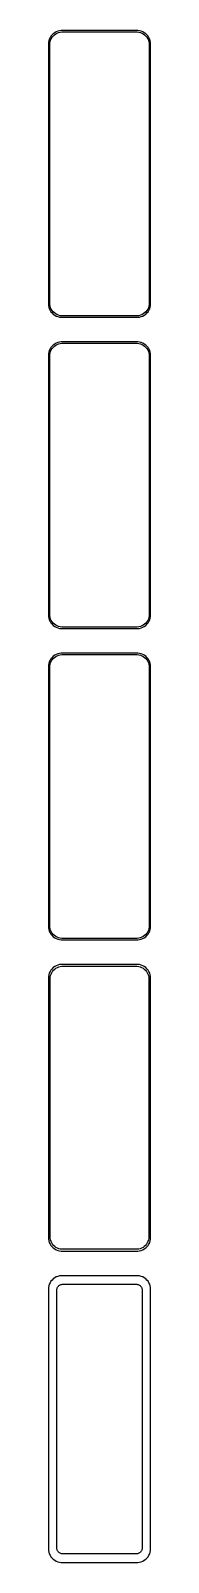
# Model space of a CAD drawing. Header units: metres. Extents: x -19 to 19, y 518 to 1078.
import ezdxf

# ---------------------------------------------------------------- set-up
doc = ezdxf.new("R2010")
doc.units = ezdxf.units.M

msp = doc.modelspace()

# ---------------------------------------------------------------- linework, layer by layer
for p, q in [((-16.9371, 1077.35), (-17.3948, 1076.92)), ((-16.4291, 1077.72), (-16.9371, 1077.35)), ((-16.5278, 1076.91), (-16.0452, 1077.26)), ((-15.8789, 1078.02), (-16.4291, 1077.72)), ((-16.0452, 1077.26), (-15.5224, 1077.55)), ((-15.2951, 1078.26), (-15.8789, 1078.02)), ((-15.5224, 1077.55), (-14.9678, 1077.77)), ((-14.6869, 1078.41), (-15.2951, 1078.26)), ((-14.9678, 1077.77), (-14.3901, 1077.92)), ((-14.0639, 1078.49), (-14.6869, 1078.41)), ((-14.3901, 1077.92), (-13.7982, 1077.99)), ((14.0639, 1078.49), (-14.0639, 1078.49)), ((-13.7982, 1077.99), (13.7982, 1077.99)), ((13.7982, 1077.99), (14.3901, 1077.92)), ((14.6869, 1078.41), (14.0639, 1078.49)), ((14.3901, 1077.92), (14.9678, 1077.77)), ((15.2951, 1078.26), (14.6869, 1078.41)), ((14.9678, 1077.77), (15.5224, 1077.55)), ((15.8789, 1078.02), (15.2951, 1078.26)), ((15.5224, 1077.55), (16.0452, 1077.26)), ((16.4291, 1077.72), (15.8789, 1078.02)), ((16.0452, 1077.26), (16.5278, 1076.91)), ((16.9371, 1077.35), (16.4291, 1077.72)), ((17.3948, 1076.92), (16.9371, 1077.35)), ((-18.7106, 1074.13), (-18.75, 1073.5)), ((-18.75, 1073.5), (-18.75, 978.5)), ((-18.5929, 1074.74), (-18.7106, 1074.13)), ((-18.3989, 1075.34), (-18.5929, 1074.74)), ((-18.1315, 1075.91), (-18.3989, 1075.34)), ((-18.25, 1073.25), (-18.2125, 1073.85)), ((-18.25, 978.75), (-18.25, 1073.25)), ((-18.2125, 1073.85), (-18.1008, 1074.43)), ((-17.7951, 1076.44), (-18.1315, 1075.91)), ((-18.1008, 1074.43), (-17.9164, 1075)), ((-17.9164, 1075), (-17.6624, 1075.54)), ((-17.3948, 1076.92), (-17.7951, 1076.44)), ((-17.6624, 1075.54), (-17.3428, 1076.04)), ((-17.3428, 1076.04), (-16.9626, 1076.5)), ((-16.9626, 1076.5), (-16.5278, 1076.91)), ((16.5278, 1076.91), (16.9626, 1076.5)), ((16.9626, 1076.5), (17.3428, 1076.04)), ((17.3428, 1076.04), (17.6624, 1075.54)), ((17.7951, 1076.44), (17.3948, 1076.92)), ((17.6624, 1075.54), (17.9164, 1075)), ((18.1315, 1075.91), (17.7951, 1076.44)), ((17.9164, 1075), (18.1008, 1074.43)), ((18.1008, 1074.43), (18.2125, 1073.85)), ((18.3989, 1075.34), (18.1315, 1075.91)), ((18.2125, 1073.85), (18.25, 1073.25)), ((18.25, 1073.25), (18.25, 978.75)), ((18.5929, 1074.74), (18.3989, 1075.34)), ((18.7106, 1074.13), (18.5929, 1074.74)), ((18.75, 1073.5), (18.7106, 1074.13)), ((18.75, 978.5), (18.75, 1073.5)), ((-18.75, 978.5), (-18.7106, 977.873)), ((-18.7106, 977.873), (-18.5929, 977.257)), ((-18.5929, 977.257), (-18.3989, 976.659)), ((-18.3989, 976.659), (-18.1315, 976.091)), ((-18.2125, 978.155), (-18.25, 978.75)), ((-18.1008, 977.569), (-18.2125, 978.155)), ((-17.9164, 977.001), (-18.1008, 977.569)), ((-17.6624, 976.462), (-17.9164, 977.001)), ((-17.3428, 975.958), (-17.6624, 976.462)), ((17.6624, 976.462), (17.3428, 975.958)), ((17.9164, 977.001), (17.6624, 976.462)), ((18.1008, 977.569), (17.9164, 977.001)), ((18.2125, 978.155), (18.1008, 977.569)), ((18.1315, 976.091), (18.3989, 976.659)), ((18.25, 978.75), (18.2125, 978.155)), ((18.3989, 976.659), (18.5929, 977.257)), ((18.5929, 977.257), (18.7106, 977.873)), ((18.7106, 977.873), (18.75, 978.5)), ((-18.1315, 976.091), (-17.7951, 975.561)), ((-17.7951, 975.561), (-17.3948, 975.077)), ((-17.3948, 975.077), (-16.9371, 974.647)), ((-16.9626, 975.498), (-17.3428, 975.958)), ((-16.5278, 975.09), (-16.9626, 975.498)), ((-16.9371, 974.647), (-16.4291, 974.278)), ((-16.0452, 974.739), (-16.5278, 975.09)), ((-16.4291, 974.278), (-15.8789, 973.976)), ((-15.5224, 974.452), (-16.0452, 974.739)), ((-15.8789, 973.976), (-15.2951, 973.745)), ((-14.9678, 974.232), (-15.5224, 974.452)), ((-15.2951, 973.745), (-14.6869, 973.589)), ((-14.3901, 974.084), (-14.9678, 974.232)), ((-14.6869, 973.589), (-14.0639, 973.51)), ((-13.7982, 974.009), (-14.3901, 974.084)), ((-14.0639, 973.51), (14.0639, 973.51)), ((13.7982, 974.009), (-13.7982, 974.009)), ((14.3901, 974.084), (13.7982, 974.009)), ((14.0639, 973.51), (14.6869, 973.589)), ((14.9678, 974.232), (14.3901, 974.084)), ((14.6869, 973.589), (15.2951, 973.745)), ((15.5224, 974.452), (14.9678, 974.232)), ((15.2951, 973.745), (15.8789, 973.976)), ((16.0452, 974.739), (15.5224, 974.452)), ((15.8789, 973.976), (16.4291, 974.278)), ((16.5278, 975.09), (16.0452, 974.739)), ((16.4291, 974.278), (16.9371, 974.647)), ((16.9626, 975.498), (16.5278, 975.09)), ((16.9371, 974.647), (17.3948, 975.077)), ((17.3428, 975.958), (16.9626, 975.498)), ((17.3948, 975.077), (17.7951, 975.561)), ((17.7951, 975.561), (18.1315, 976.091)), ((-18.7106, 960.127), (-18.75, 959.5)), ((-18.75, 959.5), (-18.75, 864.5)), ((-18.5929, 960.743), (-18.7106, 960.127)), ((-18.3989, 961.341), (-18.5929, 960.743)), ((-18.1315, 961.909), (-18.3989, 961.341)), ((-18.25, 959.25), (-18.2125, 959.845)), ((-18.2125, 959.845), (-18.1008, 960.431)), ((-17.7951, 962.439), (-18.1315, 961.909)), ((-18.1008, 960.431), (-17.9164, 960.999)), ((-17.9164, 960.999), (-17.6624, 961.538)), ((-17.3948, 962.923), (-17.7951, 962.439)), ((-17.6624, 961.538), (-17.3428, 962.042)), ((-16.9371, 963.353), (-17.3948, 962.923)), ((-17.3428, 962.042), (-16.9626, 962.502)), ((-16.9626, 962.502), (-16.5278, 962.91)), ((-16.4291, 963.722), (-16.9371, 963.353)), ((-16.5278, 962.91), (-16.0452, 963.261)), ((-15.8789, 964.024), (-16.4291, 963.722)), ((-16.0452, 963.261), (-15.5224, 963.548)), ((-15.2951, 964.255), (-15.8789, 964.024)), ((-15.5224, 963.548), (-14.9678, 963.768)), ((-14.6869, 964.411), (-15.2951, 964.255)), ((-14.9678, 963.768), (-14.3901, 963.916)), ((-14.0639, 964.49), (-14.6869, 964.411)), ((-14.3901, 963.916), (-13.7982, 963.991)), ((14.0639, 964.49), (-14.0639, 964.49)), ((-13.7982, 963.991), (13.7982, 963.991)), ((13.7982, 963.991), (14.3901, 963.916)), ((14.6869, 964.411), (14.0639, 964.49)), ((14.3901, 963.916), (14.9678, 963.768)), ((15.2951, 964.255), (14.6869, 964.411)), ((14.9678, 963.768), (15.5224, 963.548)), ((15.8789, 964.024), (15.2951, 964.255)), ((15.5224, 963.548), (16.0452, 963.261)), ((16.4291, 963.722), (15.8789, 964.024)), ((16.0452, 963.261), (16.5278, 962.91)), ((16.9371, 963.353), (16.4291, 963.722)), ((16.5278, 962.91), (16.9626, 962.502)), ((17.3948, 962.923), (16.9371, 963.353)), ((16.9626, 962.502), (17.3428, 962.042)), ((17.3428, 962.042), (17.6624, 961.538)), ((17.7951, 962.439), (17.3948, 962.923)), ((17.6624, 961.538), (17.9164, 960.999)), ((18.1315, 961.909), (17.7951, 962.439)), ((17.9164, 960.999), (18.1008, 960.431)), ((18.1008, 960.431), (18.2125, 959.845)), ((18.3989, 961.341), (18.1315, 961.909)), ((18.2125, 959.845), (18.25, 959.25)), ((18.5929, 960.743), (18.3989, 961.341)), ((18.7106, 960.127), (18.5929, 960.743)), ((18.75, 959.5), (18.7106, 960.127)), ((18.75, 864.5), (18.75, 959.5)), ((-18.25, 864.75), (-18.25, 959.25)), ((18.25, 959.25), (18.25, 864.75)), ((-18.75, 864.5), (-18.7106, 863.873)), ((-18.2125, 864.155), (-18.25, 864.75)), ((-18.1008, 863.569), (-18.2125, 864.155)), ((18.2125, 864.155), (18.1008, 863.569)), ((18.25, 864.75), (18.2125, 864.155)), ((18.7106, 863.873), (18.75, 864.5)), ((-18.7106, 863.873), (-18.5929, 863.257)), ((-18.5929, 863.257), (-18.3989, 862.659)), ((-18.3989, 862.659), (-18.1315, 862.091)), ((-18.1315, 862.091), (-17.7951, 861.561)), ((-17.9164, 863.001), (-18.1008, 863.569)), ((-17.6624, 862.462), (-17.9164, 863.001)), ((-17.7951, 861.561), (-17.3948, 861.077)), ((-17.3428, 861.958), (-17.6624, 862.462)), ((-17.3948, 861.077), (-16.9371, 860.647)), ((-16.9626, 861.498), (-17.3428, 861.958)), ((-16.5278, 861.09), (-16.9626, 861.498)), ((-16.9371, 860.647), (-16.4291, 860.278)), ((-16.0452, 860.739), (-16.5278, 861.09)), ((-16.4291, 860.278), (-15.8789, 859.976)), ((-15.5224, 860.452), (-16.0452, 860.739)), ((-15.8789, 859.976), (-15.2951, 859.745)), ((-14.9678, 860.232), (-15.5224, 860.452)), ((-15.2951, 859.745), (-14.6869, 859.589)), ((-14.3901, 860.084), (-14.9678, 860.232)), ((-14.6869, 859.589), (-14.0639, 859.51)), ((-13.7982, 860.009), (-14.3901, 860.084)), ((-14.0639, 859.51), (14.0639, 859.51)), ((13.7982, 860.009), (-13.7982, 860.009)), ((14.3901, 860.084), (13.7982, 860.009)), ((14.0639, 859.51), (14.6869, 859.589)), ((14.9678, 860.232), (14.3901, 860.084)), ((14.6869, 859.589), (15.2951, 859.745)), ((15.5224, 860.452), (14.9678, 860.232)), ((15.2951, 859.745), (15.8789, 859.976)), ((16.0452, 860.739), (15.5224, 860.452)), ((15.8789, 859.976), (16.4291, 860.278)), ((16.5278, 861.09), (16.0452, 860.739)), ((16.4291, 860.278), (16.9371, 860.647)), ((16.9626, 861.498), (16.5278, 861.09)), ((16.9371, 860.647), (17.3948, 861.077)), ((17.3428, 861.958), (16.9626, 861.498)), ((17.6624, 862.462), (17.3428, 861.958)), ((17.3948, 861.077), (17.7951, 861.561)), ((17.9164, 863.001), (17.6624, 862.462)), ((17.7951, 861.561), (18.1315, 862.091)), ((18.1008, 863.569), (17.9164, 863.001)), ((18.1315, 862.091), (18.3989, 862.659)), ((18.3989, 862.659), (18.5929, 863.257)), ((18.5929, 863.257), (18.7106, 863.873)), ((-18.3989, 847.341), (-18.5929, 846.743)), ((-18.1315, 847.909), (-18.3989, 847.341)), ((-17.7951, 848.439), (-18.1315, 847.909)), ((-17.9164, 846.999), (-17.6624, 847.538)), ((-17.3948, 848.923), (-17.7951, 848.439)), ((-17.6624, 847.538), (-17.3428, 848.042)), ((-16.9371, 849.353), (-17.3948, 848.923)), ((-17.3428, 848.042), (-16.9626, 848.502)), ((-16.9626, 848.502), (-16.5278, 848.91)), ((-16.4291, 849.722), (-16.9371, 849.353)), ((-16.5278, 848.91), (-16.0452, 849.261)), ((-15.8789, 850.024), (-16.4291, 849.722)), ((-16.0452, 849.261), (-15.5224, 849.548)), ((-15.2951, 850.255), (-15.8789, 850.024)), ((-15.5224, 849.548), (-14.9678, 849.768)), ((-14.6869, 850.411), (-15.2951, 850.255)), ((-14.9678, 849.768), (-14.3901, 849.916)), ((-14.0639, 850.49), (-14.6869, 850.411)), ((-14.3901, 849.916), (-13.7982, 849.991)), ((14.0639, 850.49), (-14.0639, 850.49)), ((-13.7982, 849.991), (13.7982, 849.991)), ((13.7982, 849.991), (14.3901, 849.916)), ((14.6869, 850.411), (14.0639, 850.49)), ((14.3901, 849.916), (14.9678, 849.768)), ((15.2951, 850.255), (14.6869, 850.411)), ((14.9678, 849.768), (15.5224, 849.548)), ((15.8789, 850.024), (15.2951, 850.255)), ((15.5224, 849.548), (16.0452, 849.261)), ((16.4291, 849.722), (15.8789, 850.024)), ((16.0452, 849.261), (16.5278, 848.91)), ((16.9371, 849.353), (16.4291, 849.722)), ((16.5278, 848.91), (16.9626, 848.502)), ((17.3948, 848.923), (16.9371, 849.353)), ((16.9626, 848.502), (17.3428, 848.042)), ((17.3428, 848.042), (17.6624, 847.538)), ((17.7951, 848.439), (17.3948, 848.923)), ((17.6624, 847.538), (17.9164, 846.999)), ((18.1315, 847.909), (17.7951, 848.439)), ((18.3989, 847.341), (18.1315, 847.909)), ((18.5929, 846.743), (18.3989, 847.341)), ((-18.7106, 846.127), (-18.75, 845.5)), ((-18.75, 845.5), (-18.75, 750.5)), ((-18.5929, 846.743), (-18.7106, 846.127)), ((-18.25, 845.25), (-18.2125, 845.845)), ((-18.25, 750.75), (-18.25, 845.25)), ((-18.2125, 845.845), (-18.1008, 846.431)), ((-18.1008, 846.431), (-17.9164, 846.999)), ((17.9164, 846.999), (18.1008, 846.431)), ((18.1008, 846.431), (18.2125, 845.845)), ((18.2125, 845.845), (18.25, 845.25)), ((18.25, 845.25), (18.25, 750.75)), ((18.7106, 846.127), (18.5929, 846.743)), ((18.75, 845.5), (18.7106, 846.127)), ((18.75, 750.5), (18.75, 845.5)), ((-18.75, 750.5), (-18.7106, 749.873)), ((-18.7106, 749.873), (-18.5929, 749.257)), ((-18.5929, 749.257), (-18.3989, 748.659)), ((-18.3989, 748.659), (-18.1315, 748.091)), ((-18.2125, 750.155), (-18.25, 750.75)), ((-18.1008, 749.569), (-18.2125, 750.155)), ((-18.1315, 748.091), (-17.7951, 747.561)), ((-17.9164, 749.001), (-18.1008, 749.569)), ((-17.6624, 748.462), (-17.9164, 749.001)), ((-17.7951, 747.561), (-17.3948, 747.077)), ((-17.3428, 747.958), (-17.6624, 748.462)), ((-17.3948, 747.077), (-16.9371, 746.647)), ((-16.9626, 747.498), (-17.3428, 747.958)), ((-16.5278, 747.09), (-16.9626, 747.498)), ((-16.9371, 746.647), (-16.4291, 746.278)), ((-16.0452, 746.739), (-16.5278, 747.09)), ((-16.4291, 746.278), (-15.8789, 745.976)), ((-15.5224, 746.452), (-16.0452, 746.739)), ((-14.9678, 746.232), (-15.5224, 746.452)), ((-14.3901, 746.084), (-14.9678, 746.232)), ((14.9678, 746.232), (14.3901, 746.084)), ((15.5224, 746.452), (14.9678, 746.232)), ((16.0452, 746.739), (15.5224, 746.452)), ((15.8789, 745.976), (16.4291, 746.278)), ((16.5278, 747.09), (16.0452, 746.739)), ((16.4291, 746.278), (16.9371, 746.647)), ((16.9626, 747.498), (16.5278, 747.09)), ((16.9371, 746.647), (17.3948, 747.077)), ((17.3428, 747.958), (16.9626, 747.498)), ((17.6624, 748.462), (17.3428, 747.958)), ((17.3948, 747.077), (17.7951, 747.561)), ((17.9164, 749.001), (17.6624, 748.462)), ((17.7951, 747.561), (18.1315, 748.091)), ((18.1008, 749.569), (17.9164, 749.001)), ((18.2125, 750.155), (18.1008, 749.569)), ((18.1315, 748.091), (18.3989, 748.659)), ((18.25, 750.75), (18.2125, 750.155)), ((18.3989, 748.659), (18.5929, 749.257)), ((18.5929, 749.257), (18.7106, 749.873)), ((18.7106, 749.873), (18.75, 750.5)), ((-15.8789, 745.976), (-15.2951, 745.745)), ((-15.2951, 745.745), (-14.6869, 745.589)), ((-14.6869, 745.589), (-14.0639, 745.51)), ((-13.7982, 746.009), (-14.3901, 746.084)), ((-14.0639, 745.51), (14.0639, 745.51)), ((13.7982, 746.009), (-13.7982, 746.009)), ((14.3901, 746.084), (13.7982, 746.009)), ((14.0639, 745.51), (14.6869, 745.589)), ((14.6869, 745.589), (15.2951, 745.745)), ((15.2951, 745.745), (15.8789, 745.976)), ((-17.3948, 734.923), (-17.7951, 734.439)), ((-16.9371, 735.353), (-17.3948, 734.923)), ((-16.4291, 735.722), (-16.9371, 735.353)), ((-15.8789, 736.024), (-16.4291, 735.722)), ((-16.4184, 734.778), (-15.9532, 735.116)), ((-15.9532, 735.116), (-15.4494, 735.393)), ((-15.2951, 736.255), (-15.8789, 736.024)), ((-15.4494, 735.393), (-14.9148, 735.604)), ((-14.6869, 736.411), (-15.2951, 736.255)), ((-14.9148, 735.604), (-14.3579, 735.747)), ((-14.0639, 736.49), (-14.6869, 736.411)), ((-14.3579, 735.747), (-13.7875, 735.819)), ((14.0639, 736.49), (-14.0639, 736.49)), ((-13.7875, 735.819), (13.7875, 735.819)), ((13.7875, 735.819), (14.3579, 735.747)), ((14.6869, 736.411), (14.0639, 736.49)), ((14.3579, 735.747), (14.9148, 735.604)), ((15.2951, 736.255), (14.6869, 736.411)), ((14.9148, 735.604), (15.4494, 735.393)), ((15.8789, 736.024), (15.2951, 736.255)), ((15.4494, 735.393), (15.9532, 735.116)), ((16.4291, 735.722), (15.8789, 736.024)), ((15.9532, 735.116), (16.4184, 734.778)), ((16.9371, 735.353), (16.4291, 735.722)), ((17.3948, 734.923), (16.9371, 735.353)), ((17.7951, 734.439), (17.3948, 734.923)), ((-18.7106, 732.127), (-18.75, 731.5)), ((-18.75, 731.5), (-18.75, 636.5)), ((-18.5929, 732.743), (-18.7106, 732.127)), ((-18.3989, 733.341), (-18.5929, 732.743)), ((-18.1315, 733.909), (-18.3989, 733.341)), ((-17.7951, 734.439), (-18.1315, 733.909)), ((-18.0784, 731.25), (-18.0423, 731.824)), ((-18.0784, 636.75), (-18.0784, 731.25)), ((-18.0423, 731.824), (-17.9346, 732.389)), ((-17.9346, 732.389), (-17.7569, 732.935)), ((-17.7569, 732.935), (-17.5121, 733.456)), ((-17.5121, 733.456), (-17.204, 733.941)), ((-17.204, 733.941), (-16.8375, 734.384)), ((-16.8375, 734.384), (-16.4184, 734.778)), ((16.4184, 734.778), (16.8375, 734.384)), ((16.8375, 734.384), (17.204, 733.941)), ((17.204, 733.941), (17.5121, 733.456)), ((17.5121, 733.456), (17.7569, 732.935)), ((17.7569, 732.935), (17.9346, 732.389)), ((18.1315, 733.909), (17.7951, 734.439)), ((17.9346, 732.389), (18.0423, 731.824)), ((18.0423, 731.824), (18.0784, 731.25)), ((18.0784, 731.25), (18.0784, 636.75)), ((18.3989, 733.341), (18.1315, 733.909)), ((18.5929, 732.743), (18.3989, 733.341)), ((18.7106, 732.127), (18.5929, 732.743)), ((18.75, 731.5), (18.7106, 732.127)), ((18.75, 636.5), (18.75, 731.5)), ((-18.75, 636.5), (-18.7106, 635.873)), ((-18.7106, 635.873), (-18.5929, 635.257)), ((-18.5929, 635.257), (-18.3989, 634.659)), ((-18.3989, 634.659), (-18.1315, 634.091)), ((-18.1315, 634.091), (-17.7951, 633.561)), ((-18.0423, 636.176), (-18.0784, 636.75)), ((-17.9346, 635.611), (-18.0423, 636.176)), ((-17.7569, 635.065), (-17.9346, 635.611)), ((-17.5121, 634.544), (-17.7569, 635.065)), ((-17.204, 634.059), (-17.5121, 634.544)), ((-16.8375, 633.616), (-17.204, 634.059)), ((17.204, 634.059), (16.8375, 633.616)), ((17.5121, 634.544), (17.204, 634.059)), ((17.7569, 635.065), (17.5121, 634.544)), ((17.9346, 635.611), (17.7569, 635.065)), ((17.7951, 633.561), (18.1315, 634.091)), ((18.0423, 636.176), (17.9346, 635.611)), ((18.0784, 636.75), (18.0423, 636.176)), ((18.1315, 634.091), (18.3989, 634.659)), ((18.3989, 634.659), (18.5929, 635.257)), ((18.5929, 635.257), (18.7106, 635.873)), ((18.7106, 635.873), (18.75, 636.5)), ((-17.7951, 633.561), (-17.3948, 633.077)), ((-17.3948, 633.077), (-16.9371, 632.647)), ((-16.9371, 632.647), (-16.4291, 632.278)), ((-16.4184, 633.222), (-16.8375, 633.616)), ((-16.4291, 632.278), (-15.8789, 631.976)), ((-15.9532, 632.884), (-16.4184, 633.222)), ((-15.4494, 632.607), (-15.9532, 632.884)), ((-15.8789, 631.976), (-15.2951, 631.745)), ((-14.9148, 632.396), (-15.4494, 632.607)), ((-15.2951, 631.745), (-14.6869, 631.589)), ((-14.3579, 632.253), (-14.9148, 632.396)), ((-14.6869, 631.589), (-14.0639, 631.51)), ((-13.7875, 632.181), (-14.3579, 632.253)), ((-14.0639, 631.51), (14.0639, 631.51)), ((13.7875, 632.181), (-13.7875, 632.181)), ((14.3579, 632.253), (13.7875, 632.181)), ((14.0639, 631.51), (14.6869, 631.589)), ((14.9148, 632.396), (14.3579, 632.253)), ((14.6869, 631.589), (15.2951, 631.745)), ((15.4494, 632.607), (14.9148, 632.396)), ((15.2951, 631.745), (15.8789, 631.976)), ((15.9532, 632.884), (15.4494, 632.607)), ((15.8789, 631.976), (16.4291, 632.278)), ((16.4184, 633.222), (15.9532, 632.884)), ((16.8375, 633.616), (16.4184, 633.222)), ((16.4291, 632.278), (16.9371, 632.647)), ((16.9371, 632.647), (17.3948, 633.077)), ((17.3948, 633.077), (17.7951, 633.561)), ((-18.7106, 618.127), (-18.75, 617.5)), ((-18.75, 617.5), (-18.75, 522.5)), ((-18.5929, 618.743), (-18.7106, 618.127)), ((-18.3989, 619.341), (-18.5929, 618.743)), ((-18.1315, 619.909), (-18.3989, 619.341)), ((-17.7951, 620.439), (-18.1315, 619.909)), ((-17.3948, 620.923), (-17.7951, 620.439)), ((-16.9371, 621.353), (-17.3948, 620.923)), ((-16.4291, 621.722), (-16.9371, 621.353)), ((-15.8789, 622.024), (-16.4291, 621.722)), ((-15.2951, 622.255), (-15.8789, 622.024)), ((-15.6096, 617.25), (-15.593, 617.514)), ((-15.6096, 522.75), (-15.6096, 617.25)), ((-15.593, 617.514), (-15.5434, 617.775)), ((-15.5434, 617.775), (-15.4615, 618.027)), ((-15.4615, 618.027), (-15.3487, 618.266)), ((-15.3487, 618.266), (-15.2067, 618.49)), ((-14.6869, 622.411), (-15.2951, 622.255)), ((-15.2067, 618.49), (-15.0378, 618.694)), ((-15.0378, 618.694), (-14.8447, 618.875)), ((-14.8447, 618.875), (-14.6304, 619.031)), ((-14.0639, 622.49), (-14.6869, 622.411)), ((-14.6304, 619.031), (-14.3982, 619.159)), ((-14.3982, 619.159), (-14.1519, 619.256)), ((-14.1519, 619.256), (-13.8953, 619.322)), ((14.0639, 622.49), (-14.0639, 622.49)), ((-13.8953, 619.322), (-13.6325, 619.355)), ((-13.6325, 619.355), (13.6325, 619.355)), ((13.6325, 619.355), (13.8953, 619.322)), ((13.8953, 619.322), (14.1519, 619.256)), ((14.6869, 622.411), (14.0639, 622.49)), ((14.1519, 619.256), (14.3982, 619.159)), ((14.3982, 619.159), (14.6304, 619.031)), ((14.6304, 619.031), (14.8447, 618.875)), ((15.2951, 622.255), (14.6869, 622.411)), ((14.8447, 618.875), (15.0378, 618.694)), ((15.0378, 618.694), (15.2067, 618.49)), ((15.2067, 618.49), (15.3487, 618.266)), ((15.8789, 622.024), (15.2951, 622.255)), ((15.3487, 618.266), (15.4615, 618.027)), ((15.4615, 618.027), (15.5434, 617.775)), ((15.5434, 617.775), (15.593, 617.514)), ((15.593, 617.514), (15.6096, 617.25)), ((15.6096, 617.25), (15.6096, 522.75)), ((16.4291, 621.722), (15.8789, 622.024)), ((16.9371, 621.353), (16.4291, 621.722)), ((17.3948, 620.923), (16.9371, 621.353)), ((17.7951, 620.439), (17.3948, 620.923)), ((18.1315, 619.909), (17.7951, 620.439)), ((18.3989, 619.341), (18.1315, 619.909)), ((18.5929, 618.743), (18.3989, 619.341)), ((18.7106, 618.127), (18.5929, 618.743)), ((18.75, 617.5), (18.7106, 618.127)), ((18.75, 522.5), (18.75, 617.5)), ((-18.75, 522.5), (-18.7106, 521.873)), ((-18.7106, 521.873), (-18.5929, 521.257)), ((-15.593, 522.486), (-15.6096, 522.75)), ((-15.5434, 522.225), (-15.593, 522.486)), ((-15.4615, 521.973), (-15.5434, 522.225)), ((-15.3487, 521.734), (-15.4615, 521.973)), ((-15.2067, 521.51), (-15.3487, 521.734)), ((15.3487, 521.734), (15.2067, 521.51)), ((15.4615, 521.973), (15.3487, 521.734)), ((15.5434, 522.225), (15.4615, 521.973)), ((15.593, 522.486), (15.5434, 522.225)), ((15.6096, 522.75), (15.593, 522.486)), ((18.5929, 521.257), (18.7106, 521.873)), ((18.7106, 521.873), (18.75, 522.5)), ((-18.5929, 521.257), (-18.3989, 520.659)), ((-18.3989, 520.659), (-18.1315, 520.091)), ((-18.1315, 520.091), (-17.7951, 519.561)), ((-17.7951, 519.561), (-17.3948, 519.077)), ((-17.3948, 519.077), (-16.9371, 518.647)), ((-16.9371, 518.647), (-16.4291, 518.278)), ((-16.4291, 518.278), (-15.8789, 517.976)), ((-15.8789, 517.976), (-15.2951, 517.745)), ((-15.2951, 517.745), (-14.6869, 517.589)), ((-15.0378, 521.306), (-15.2067, 521.51)), ((-14.8447, 521.125), (-15.0378, 521.306)), ((-14.6304, 520.969), (-14.8447, 521.125)), ((-14.6869, 517.589), (-14.0639, 517.51)), ((-14.3982, 520.841), (-14.6304, 520.969)), ((-14.1519, 520.744), (-14.3982, 520.841)), ((-13.8953, 520.678), (-14.1519, 520.744)), ((-14.0639, 517.51), (14.0639, 517.51)), ((-13.6325, 520.645), (-13.8953, 520.678)), ((13.6325, 520.645), (-13.6325, 520.645)), ((13.8953, 520.678), (13.6325, 520.645)), ((14.1519, 520.744), (13.8953, 520.678)), ((14.0639, 517.51), (14.6869, 517.589)), ((14.3982, 520.841), (14.1519, 520.744)), ((14.6304, 520.969), (14.3982, 520.841)), ((14.8447, 521.125), (14.6304, 520.969)), ((14.6869, 517.589), (15.2951, 517.745)), ((15.0378, 521.306), (14.8447, 521.125)), ((15.2067, 521.51), (15.0378, 521.306)), ((15.2951, 517.745), (15.8789, 517.976)), ((15.8789, 517.976), (16.4291, 518.278)), ((16.4291, 518.278), (16.9371, 518.647)), ((16.9371, 518.647), (17.3948, 519.077)), ((17.3948, 519.077), (17.7951, 519.561)), ((17.7951, 519.561), (18.1315, 520.091)), ((18.1315, 520.091), (18.3989, 520.659)), ((18.3989, 520.659), (18.5929, 521.257))]:
    msp.add_line(p, q)

doc.saveas('drawing.dxf')
